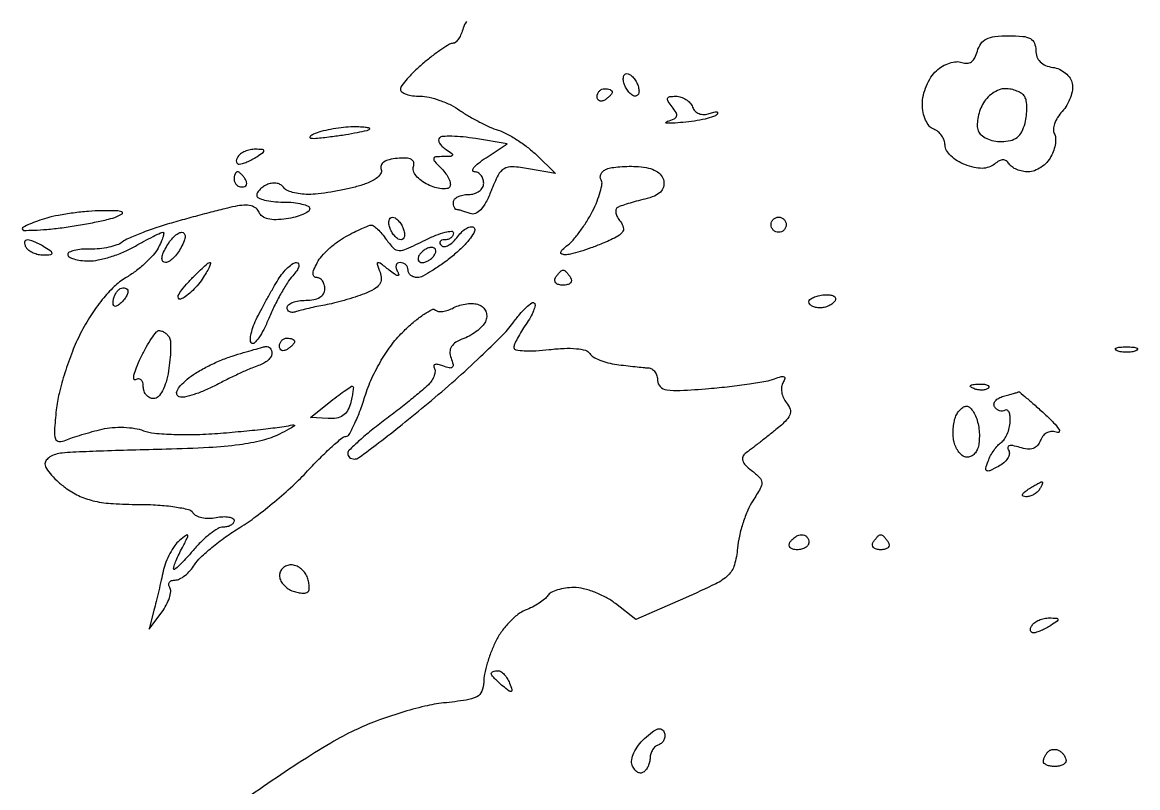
# Model space of a CAD drawing. Extents: x 0 to 102, y 0 to 135.
# Drawn here: x 53.38 to 65.86, y 75.68 to 84.24 of the extents above; entities that cross this region are included whole.
import ezdxf

# ---------------------------------------------------------------- set-up
doc = ezdxf.new("R2010")
doc.units = 0
doc.header["$MEASUREMENT"] = 0

msp = doc.modelspace()

# ---------------------------------------------------------------- linework, layer by layer
msp.add_lwpolyline([(58.350512, 84.252199, 0.099598), (58.314059, 84.17756, -0.035375), (58.292054, 84.112574, -0.047181), (58.26266, 84.057667, -0.055735), (58.230737, 84.019547, -0.192911), (58.201424, 84.0078, 0.13463), (58.1617, 83.996907, 0.013176), (58.076768, 83.943463, 0.015922), (57.977561, 83.872663, 0.011957), (57.872891, 83.78878, 0.016079), (57.773206, 83.699271, 0.021466), (57.68906, 83.611454, 0.01935), (57.626563, 83.534553, 0.162338), (57.6126, 83.49268, 0.247008), (57.628166, 83.463093, 0.06624), (57.677105, 83.438242, 0.051107), (57.748077, 83.421216, 0.033344), (57.83219, 83.4156, -0.056157), (57.932476, 83.404301, -0.029405), (58.05324, 83.369158, -0.028835), (58.174278, 83.318036, -0.039058), (58.27634, 83.257499, 0.019995), (58.377311, 83.192287, 0.014214), (58.495246, 83.127085, 0.014382), (58.611536, 83.071218, 0.029405), (58.706212, 83.035549, -0.04682), (58.800354, 82.996292, -0.02145), (58.915159, 82.928788, -0.021022), (59.030828, 82.846826, -0.027196), (59.129212, 82.761766), (59.3469, 82.551832), (59.045759, 82.603827, 0.025081), (58.863097, 82.626006, 0.152313), (58.771481, 82.604397, 0.144792), (58.705969, 82.533973, 0.021949), (58.627098, 82.356311, -0.027358), (58.569181, 82.229563, -0.065355), (58.50971, 82.145164, -0.104443), (58.450388, 82.102965, -0.196622), (58.39257, 82.1017, 0.009219), (58.345178, 82.11889, 0.01075), (58.29954, 82.133411, 0.00981), (58.260572, 82.144066, 0.061902), (58.240181, 82.1466, -0.219396), (58.226641, 82.152841, -0.077854), (58.215193, 82.171451, -0.059196), (58.20739, 82.198807, -0.039921), (58.2048, 82.2312, -0.191087), (58.217615, 82.263507, -0.088204), (58.254503, 82.290949, -0.068025), (58.309246, 82.309566, -0.048028), (58.374, 82.3158, 0.072314), (58.439092, 82.325264, 0.08892), (58.49385, 82.352812, 0.10214), (58.530239, 82.393991, 0.130775), (58.5432, 82.4427, 0.081855), (58.535205, 82.49121, 0.091729), (58.512136, 82.532487, 0.100085), (58.477786, 82.560191, 0.11904), (58.43745, 82.570157, -0.410181), (58.421643, 82.585913, -0.178654), (58.432695, 82.616659, -0.053227), (58.48525, 82.667194, -0.019136), (58.569763, 82.727679), (58.807826, 82.884644), (58.452719, 82.941428, 0.014731), (58.313074, 82.959557, 0.020543), (58.187323, 82.96693, 0.017503), (58.085263, 82.965142, 0.185297), (58.047906, 82.948506, 0.222486), (58.038803, 82.923379, 0.109649), (58.049358, 82.890282, 0.074944), (58.07861, 82.853866, 0.045163), (58.12265, 82.820096, -0.013989), (58.188435, 82.775868, -0.338557), (58.194539, 82.755998, -0.298125), (58.176728, 82.742834, -0.012149), (58.093007, 82.740095, 0.01887), (58.003793, 82.735976, 0.347326), (57.984437, 82.717855, 0.227394), (57.993849, 82.687146, 0.010198), (58.072635, 82.60508, -0.039785), (58.120639, 82.548761, -0.051937), (58.154404, 82.490138, -0.062205), (58.170263, 82.43786, -0.182965), (58.163221, 82.401566, -0.221898), (58.132513, 82.381426, -0.061849), (58.073517, 82.380231, -0.049859), (57.998799, 82.395606, -0.034605), (57.91842, 82.426944, -0.049535), (57.844325, 82.471351, -0.06625), (57.788182, 82.525924, -0.082863), (57.757526, 82.581784, -0.177577), (57.758249, 82.630253, 0.158383), (57.760633, 82.675832, 0.215337), (57.73488, 82.707284, 0.107015), (57.675168, 82.722358, 0.029167), (57.577363, 82.719985, 0.037851), (57.487012, 82.705567, 0.091101), (57.425276, 82.678322, 0.152344), (57.395462, 82.640778, 0.185891), (57.39541, 82.596223, -0.242226), (57.390005, 82.546782, -0.09345), (57.340509, 82.495794, -0.058883), (57.249946, 82.446758, -0.026937), (57.122369, 82.403804, -0.015699), (56.985691, 82.370428, -0.011937), (56.834107, 82.342179, -0.012104), (56.69056, 82.322511, -0.027479), (56.581243, 82.316272, -0.032826), (56.49043, 82.322051, -0.038213), (56.405772, 82.339704, -0.041726), (56.338171, 82.365565, -0.143077), (56.303584, 82.396705, 0.126981), (56.275113, 82.424016, 0.081026), (56.231788, 82.439845, 0.072258), (56.180604, 82.442116, 0.066719), (56.129391, 82.429954, 0.049338), (56.081886, 82.406121, 0.054508), (56.041681, 82.374104, 0.061742), (56.014216, 82.339155, 0.136521), (56.0052, 82.306749, 0.293197), (56.023952, 82.277519, 0.045071), (56.092179, 82.253392, 0.038387), (56.187826, 82.236671, 0.024091), (56.3013, 82.2312, -0.023913), (56.414775, 82.22577, -0.038128), (56.510421, 82.209169, -0.04462), (56.578708, 82.185225, -0.294161), (56.5974, 82.156202, -0.250128), (56.580614, 82.124747, -0.045386), (56.520544, 82.091955, -0.039406), (56.43599, 82.062973, -0.026433), (56.335764, 82.042804, -0.0318), (56.220535, 82.033317, -0.06456), (56.13032, 82.043314, -0.090596), (56.066763, 82.071698, -0.152077), (56.030843, 82.1172, 0.139971), (55.997282, 82.161852, 0.101677), (55.940884, 82.18878, 0.074338), (55.862307, 82.19622, 0.03787), (55.76373, 82.183361, 0.009741), (55.647045, 82.156668, 0.002859), (55.468968, 82.11118, 0.00287), (55.269159, 82.057695, 0.003078), (55.0746, 82.003127, 0.009871), (54.888488, 81.945689, 0.011488), (54.714057, 81.883582, 0.010544), (54.569373, 81.824764, 0.065298), (54.500619, 81.783773, -0.082612), (54.441572, 81.751271, -0.030773), (54.350171, 81.725304, -0.029477), (54.245088, 81.70874, -0.031468), (54.141069, 81.705151, 0.025752), (54.044931, 81.702933, 0.041235), (53.963893, 81.690105, 0.050415), (53.906632, 81.66984, 0.290236), (53.8902, 81.643917, 0.271375), (53.905748, 81.617379, 0.053594), (53.958541, 81.594825, 0.043447), (54.03371, 81.578818, 0.027798), (54.12285, 81.572802, 0.053125), (54.23191, 81.583121, 0.024932), (54.369346, 81.618265, 0.024372), (54.511114, 81.669842, 0.031386), (54.635286, 81.731427, -0.005815), (54.745415, 81.793251, -0.008279), (54.844764, 81.845397, -0.005077), (54.929007, 81.886783, -0.112087), (54.955512, 81.8928, -0.453234), (54.965231, 81.881713, -0.041266), (54.956415, 81.841119, -0.031912), (54.935047, 81.784375, -0.016866), (54.901795, 81.716863, -0.059213), (54.846817, 81.638149, -0.024735), (54.75588, 81.545752, -0.024053), (54.647695, 81.455402, -0.028674), (54.537287, 81.381417, 0.058186), (54.410874, 81.28546, 0.030696), (54.277273, 81.140281, 0.028235), (54.148087, 80.961629, 0.025231), (54.03451, 80.762876, 0.02341), (53.942539, 80.557975, 0.01681), (53.8585, 80.321506, 0.017033), (53.793626, 80.090513, 0.034735), (53.761717, 79.904938, 0.008012), (53.741942, 79.672363, 0.094495), (53.752723, 79.582682, 0.320206), (53.792614, 79.552798, 0.104027), (53.869226, 79.567067, -0.017533), (53.943678, 79.594784, -0.006661), (54.049311, 79.628388, -0.006587), (54.165194, 79.661899, -0.008009), (54.274629, 79.690112, -0.040058), (54.388436, 79.708037, -0.028528), (54.517542, 79.710504, -0.028967), (54.641778, 79.698559, -0.053148), (54.739929, 79.672452, 0.069504), (54.86, 79.64467, 0.01412), (55.078604, 79.63146, 0.014634), (55.335712, 79.630726, 0.013252), (55.6011, 79.644783, 0.004146), (55.862293, 79.667751, 0.005031), (56.106715, 79.693772, 0.004279), (56.311771, 79.719473, 0.03444), (56.4048, 79.738533, -0.207483), (56.423548, 79.735926, -0.536655), (56.42397, 79.724916, -0.033378), (56.364481, 79.687841, -0.007628), (56.259, 79.63355, -0.054446), (56.066211, 79.562892, -0.027517), (55.811686, 79.514603, -0.019821), (55.469145, 79.482711, -0.007554), (54.99, 79.46445, 0.001426), (54.603511, 79.454462, 0.001815), (54.246974, 79.442935, 0.001416), (53.948098, 79.431338, 0.015081), (53.82675, 79.422614, 0.051147), (53.753928, 79.407538, 0.066451), (53.692315, 79.378603, 0.081791), (53.650673, 79.340962, 0.169752), (53.6364, 79.300132, 0.149281), (53.651952, 79.249202, 0.032793), (53.708577, 79.175986, 0.031366), (53.788049, 79.096703, 0.025688), (53.88211, 79.022161, 0.050609), (54.030519, 78.937651, 0.050258), (54.193223, 78.884439, 0.038549), (54.397749, 78.855911, 0.015383), (54.680817, 78.8472, -0.015215), (54.899153, 78.840555, -0.022427), (55.089854, 78.820322, -0.020044), (55.240036, 78.79134, -0.199201), (55.291024, 78.754633, 0.143851), (55.327471, 78.721918, 0.06005), (55.390643, 78.700578, 0.052608), (55.468462, 78.692714, 0.04615), (55.549817, 78.700602, -0.033315), (55.627071, 78.710096, -0.056152), (55.692185, 78.706412, -0.080728), (55.736414, 78.691272, -0.276727), (55.7514, 78.666268, -0.160788), (55.742225, 78.638474, -0.096568), (55.716332, 78.614805, -0.078101), (55.677676, 78.598818, -0.059133), (55.63202, 78.5934, 0.134523), (55.571984, 78.57695, 0.030206), (55.483371, 78.51694, 0.029235), (55.386232, 78.432748, 0.024684), (55.29362, 78.333109, -0.00967), (55.209523, 78.237, -0.0195), (55.138937, 78.165245, -0.023527), (55.087209, 78.121, -0.623934), (55.0746, 78.127171, -0.085668), (55.080016, 78.158548, -0.012176), (55.10352, 78.219839, -0.013562), (55.135355, 78.291577, -0.011185), (55.173051, 78.366312, 0.003981), (55.231472, 78.478102, 0.220465), (55.232385, 78.50115, 0.493927), (55.217947, 78.504973, 0.007709), (55.140946, 78.443453, 0.065963), (55.087257, 78.385768, 0.031665), (55.033919, 78.299643, 0.030719), (54.988842, 78.201294, 0.038285), (54.959932, 78.105053, -0.002563), (54.936697, 78.001346, -0.001595), (54.908437, 77.879955, -0.0016), (54.879799, 77.760403, -0.0029), (54.855487, 77.6628), (54.801501, 77.4513), (54.942952, 77.641798, 0.036276), (54.993245, 77.720927, 0.044972), (55.027519, 77.801146, 0.051361), (55.042528, 77.871129, 0.167081), (55.032208, 77.916748, -0.110778), (55.021089, 77.948905, -0.183219), (55.028112, 77.976392, -0.159752), (55.052847, 77.994862, -0.081321), (55.091557, 78.0012, 0.118481), (55.141941, 78.013309, 0.048277), (55.201738, 78.051486, 0.044201), (55.260852, 78.106892, 0.04282), (55.310007, 78.172386, -0.063722), (55.377076, 78.254395, -0.017285), (55.502979, 78.365588, -0.0172), (55.655877, 78.482905, -0.017087), (55.816807, 78.589705, 0.023339), (55.995724, 78.711691, 0.012687), (56.204234, 78.877036, 0.012616), (56.408223, 79.056328, 0.019499), (56.574154, 79.222219, -0.009256), (56.716283, 79.370256, -0.013431), (56.847535, 79.495101, -0.008978), (56.960302, 79.593125, -0.176193), (57.002854, 79.6086, 0.272017), (57.037323, 79.628851, 0.016359), (57.094603, 79.740035, 0.020851), (57.155932, 79.884565, 0.013563), (57.215142, 80.056037, -0.030289), (57.293419, 80.260319, -0.027614), (57.397951, 80.460277, -0.028315), (57.520397, 80.641767, -0.037738), (57.652325, 80.790504, -0.017642), (57.769789, 80.89658, -0.028577), (57.877539, 80.977154, -0.028094), (57.965817, 81.028732, -0.325295), (58.003156, 81.022844, 0.170736), (58.034916, 81.007612, 0.059355), (58.086416, 81.008106, 0.050573), (58.147613, 81.022385, 0.040301), (58.209795, 81.049473, -0.05245), (58.277361, 81.076978, -0.041702), (58.354616, 81.092512, -0.043081), (58.429491, 81.094682, -0.077471), (58.48943, 81.081795, -0.096142), (58.534955, 81.053374, -0.099543), (58.565878, 81.010293, -0.100064), (58.577645, 80.958803, -0.098218), (58.56862, 80.906418, -0.089708), (58.535945, 80.852562, -0.040322), (58.476105, 80.795011, -0.038214), (58.401255, 80.742817, -0.042327), (58.321778, 80.704628, 0.04388), (58.233379, 80.661814, 0.114285), (58.182774, 80.613105, 0.146098), (58.165674, 80.555118, 0.091006), (58.178803, 80.484921, -0.03247), (58.200808, 80.414159, -0.264686), (58.191764, 80.382817, -0.258899), (58.159942, 80.374158, -0.031366), (58.088193, 80.396644, 0.032685), (58.035049, 80.413145, 0.111389), (57.999039, 80.413643, 0.303345), (57.985264, 80.399543, 0.186691), (57.989684, 80.375851, -0.150401), (57.999514, 80.338142, -0.072225), (57.990089, 80.288536, -0.061621), (57.964007, 80.235229, -0.052067), (57.924403, 80.18647, -0.022093), (57.857473, 80.125307, -0.004153), (57.729325, 80.019988, -0.004435), (57.577372, 79.899418, -0.004048), (57.418641, 79.7778, 0.009305), (57.267865, 79.659741, 0.013691), (57.14031, 79.550041, 0.008929), (57.039385, 79.454974, 0.191338), (57.023016, 79.41825, 0.121842), (57.027952, 79.394057, 0.105365), (57.043748, 79.373438, 0.095514), (57.068108, 79.359599, 0.081734), (57.097268, 79.3548, 0.160386), (57.148201, 79.371569, 0.003138), (57.371276, 79.538493, 0.007192), (57.629896, 79.740482, 0.004721), (57.922118, 79.980138, 0.007394), (58.222983, 80.239325, 0.007972), (58.508484, 80.500982, 0.007597), (58.746223, 80.73289, 0.037434), (58.8679, 80.875089, -0.017126), (58.946869, 80.975341, -0.029094), (59.020368, 81.05273, -0.030006), (59.081323, 81.103348, -0.370254), (59.109179, 81.101221, -0.254506), (59.117673, 81.072438, -0.03978), (59.100074, 81.013675, -0.03604), (59.065889, 80.941537, -0.024109), (59.017129, 80.864247, 0.015322), (58.965241, 80.785113, 0.018246), (58.921412, 80.70735, 0.01726), (58.889463, 80.639879, 0.102285), (58.8816, 80.601845, 0.368038), (58.902424, 80.577387, 0.026528), (58.997804, 80.567128, 0.027233), (59.125511, 80.567174, 0.016167), (59.277187, 80.580424, -0.019117), (59.444094, 80.594013, -0.034763), (59.580827, 80.59039, -0.041954), (59.681927, 80.572009, -0.190639), (59.729009, 80.536921, 0.122358), (59.767112, 80.499698, 0.035891), (59.841025, 80.463219, 0.033704), (59.933031, 80.432798, 0.030537), (60.031372, 80.413795, 0.002826), (60.133359, 80.401064, 0.002763), (60.236264, 80.389386, 0.002721), (60.326715, 80.380124, 0.010383), (60.38325, 80.375829, -0.12541), (60.423597, 80.363145, -0.094752), (60.457936, 80.331599, -0.084849), (60.481042, 80.286058, -0.0752), (60.489, 80.233445, 0.205772), (60.517979, 80.16601, 0.152467), (60.591663, 80.12983, 0.052281), (60.742706, 80.122367, 0.006903), (61.062861, 80.144463, 0.007526), (61.294233, 80.167155, 0.00858), (61.514891, 80.195997, 0.007896), (61.701045, 80.226598, 0.046957), (61.795839, 80.253095, -0.019748), (61.869518, 80.278078, -0.176255), (61.903106, 80.276009, -0.388303), (61.91217, 80.25569, -0.05817), (61.891495, 80.211471, 0.11216), (61.874879, 80.16299, 0.069674), (61.876831, 80.102616, 0.064371), (61.896184, 80.040053, 0.066134), (61.93069, 79.985094, -0.094487), (61.970323, 79.913284, -0.181968), (61.967467, 79.848559, -0.103009), (61.917068, 79.776355, -0.02005), (61.796609, 79.67155, -0.001876), (61.699279, 79.594095, -0.001949), (61.602598, 79.518358, -0.001876), (61.518456, 79.453475, -0.008484), (61.468586, 79.416642, 0.148951), (61.440539, 79.380195, 0.179743), (61.440347, 79.337263, 0.106335), (61.472029, 79.287074, 0.035901), (61.537166, 79.229476, -0.032197), (61.627956, 79.150382, -0.18728), (61.653332, 79.09348, -0.142119), (61.637172, 79.025423, -0.016143), (61.553939, 78.88898, 0.04388), (61.497039, 78.782902, 0.023202), (61.444643, 78.64295, 0.022906), (61.403977, 78.493715, 0.032697), (61.382806, 78.358102, -0.047612), (61.347601, 78.169611, -0.133061), (61.27856, 78.055565, -0.077669), (61.138811, 77.958548, -0.009517), (60.799837, 77.801947), (60.244909, 77.558283), (60.017145, 77.737441, 0.043068), (59.912544, 77.806037, 0.031687), (59.786552, 77.863972, 0.032314), (59.659373, 77.903737, 0.059678), (59.551984, 77.9166, 0.03484), (59.457041, 77.909976, 0.039579), (59.368015, 77.890216, 0.043364), (59.296633, 77.861355, 0.13744), (59.259075, 77.826782, -0.081855), (59.224569, 77.787194, -0.027632), (59.162781, 77.741642, -0.02663), (59.087688, 77.697968, -0.02756), (59.009218, 77.663073, 0.076006), (58.924988, 77.615399, 0.035586), (58.832059, 77.530903, 0.034212), (58.74534, 77.426547, 0.040576), (58.679036, 77.316893, 0.023739), (58.627034, 77.198952, 0.020015), (58.583102, 77.069756, 0.020485), (58.552552, 76.948489, 0.051501), (58.5432, 76.857938, -0.099736), (58.5229, 76.757181, -0.175284), (58.465994, 76.69544, -0.082554), (58.348254, 76.657159, -0.011693), (58.094742, 76.624987, 0.033175), (57.884165, 76.58902, 0.01561), (57.617751, 76.51623, 0.015391), (57.342377, 76.422305, 0.020918), (57.100692, 76.319747, 0.023845), (56.834087, 76.177259, 0.008674), (56.470029, 75.951109, 0.008578), (56.079664, 75.689533, 0.010131), (55.719904, 75.428448, -0.007957)], format="xyb")
for points in [[(64.41498, 84.0924, -0.021648), (64.572291, 84.085586, -0.101945), (64.658478, 84.059888, -0.174709), (64.703156, 84.010156, -0.096798), (64.719, 83.929084, 0.089066), (64.731745, 83.858103, 0.107359), (64.76819, 83.801147, 0.098114), (64.827975, 83.760937, 0.063775), (64.908486, 83.738734, -0.071845), (64.98312, 83.716855, -0.065919), (65.050955, 83.674303, -0.069677), (65.101993, 83.618381, -0.103423), (65.127401, 83.557355, -0.087658), (65.128357, 83.486798, -0.046717), (65.106296, 83.402062, -0.044586), (65.06661, 83.317141, -0.052368), (65.014228, 83.245436, 0.044004), (64.963691, 83.178628, 0.053911), (64.929524, 83.108246, 0.063342), (64.915496, 83.044832, 0.162603), (64.926125, 82.999679, -0.124946), (64.940585, 82.953744, -0.049579), (64.93774, 82.887184, -0.045032), (64.920107, 82.812476, -0.042426), (64.889136, 82.740548, -0.065919), (64.84216, 82.67517, -0.055399), (64.77716, 82.619816, -0.057626), (64.704865, 82.582214, -0.091375), (64.636416, 82.5696, -0.049887), (64.570676, 82.576175, -0.047589), (64.506442, 82.595658, -0.051268), (64.453004, 82.624302, -0.106079), (64.420361, 82.658308, 0.095778), (64.389, 82.692341, 0.163013), (64.352547, 82.704103, 0.124973), (64.309122, 82.692562, 0.046112), (64.256459, 82.65649, -0.091174), (64.194185, 82.621585, -0.077729), (64.119934, 82.608541, -0.062374), (64.031256, 82.617963, -0.033235), (63.92559, 82.650288, -0.04829), (63.840749, 82.692304, -0.053998), (63.768951, 82.748514, -0.061376), (63.719864, 82.809703, -0.139262), (63.7038, 82.866261, 0.087199), (63.694316, 82.920228, 0.066411), (63.666523, 82.973543, 0.06584), (63.625411, 83.018149, 0.082244), (63.5769, 83.046606, -0.132751), (63.528178, 83.082157, -0.062932), (63.487183, 83.148906, -0.055673), (63.459395, 83.234521, -0.050697), (63.45, 83.326939, -0.057997), (63.461535, 83.426047, -0.041508), (63.496109, 83.53226, -0.042034), (63.546847, 83.62932, -0.067485), (63.606965, 83.700628, -0.052923), (63.676508, 83.751312, -0.052262), (63.755427, 83.786521, -0.05701), (63.831489, 83.802044, -0.113945), (63.891947, 83.793555, 0.105538), (63.949441, 83.784506, 0.143362), (63.998716, 83.801879, 0.116683), (64.03781, 83.846931, 0.056718), (64.065462, 83.918415, -0.086407), (64.103988, 84.002829, -0.127782), (64.165074, 84.055981, -0.088973), (64.261581, 84.084192, -0.026735)], [(60.144204, 83.6694, -0.142471), (60.175659, 83.660252, -0.060245), (60.209989, 83.632123, -0.052856), (60.241765, 83.591046, -0.046632), (60.265794, 83.5425, -0.049166), (60.279152, 83.493882, -0.08982), (60.278773, 83.452877, -0.13955), (60.265262, 83.425995, -0.209945), (60.241596, 83.4156, -0.142471), (60.210141, 83.424748, -0.060245), (60.175811, 83.452877, -0.052856), (60.144035, 83.493954, -0.046632), (60.120006, 83.5425, -0.049166), (60.106648, 83.591118, -0.08982), (60.107027, 83.632123, -0.13955), (60.120538, 83.659005, -0.209945)], [(59.8968, 83.5002, -0.042167), (59.929189, 83.497464, -0.061769), (59.956549, 83.489241, -0.081139), (59.975101, 83.477159, -0.210953), (59.9814, 83.462893, -0.151918), (59.975855, 83.445065, -0.038439), (59.956549, 83.421186, -0.035638), (59.929183, 83.396057, -0.029505), (59.8968, 83.3733, -0.082592), (59.864474, 83.360059, -0.161196), (59.837051, 83.362691, -0.182303), (59.818823, 83.380579, -0.108972), (59.8122, 83.410607, -0.093332), (59.81864, 83.444807, -0.09642), (59.837051, 83.473882, -0.099167), (59.86452, 83.493342, -0.105053)], [(64.378584, 83.5002, 0.093554), (64.309945, 83.487244, 0.057537), (64.237075, 83.448556, 0.055001), (64.171233, 83.391628, 0.064236), (64.123262, 83.324389, 0.043539), (64.09067, 83.248231, 0.039237), (64.07037, 83.164888, 0.041437), (64.064305, 83.08695, 0.090556), (64.07533, 83.028289, 0.129868), (64.108544, 82.982225, 0.063228), (64.170365, 82.943335, 0.056326), (64.249313, 82.916936, 0.05259), (64.334033, 82.908, 0.056717), (64.436231, 82.91963, 0.109647), (64.510135, 82.95488, 0.109457), (64.562267, 83.018136, 0.056392), (64.598453, 83.114692, 0.031921), (64.614231, 83.200384, 0.032431), (64.618859, 83.286931, 0.034264), (64.612821, 83.362318, 0.101636), (64.595072, 83.410792, 0.105448), (64.562255, 83.445064, 0.051376), (64.508685, 83.473936, 0.047736), (64.444356, 83.493572, 0.050257)], [(60.692796, 83.4156, -0.079255), (60.74977, 83.406512, -0.065374), (60.805313, 83.379892, -0.066655), (60.851072, 83.340514, -0.090415), (60.879357, 83.294042, 0.104564), (60.908239, 83.249451, 0.106765), (60.952505, 83.22077, 0.09896), (61.00755, 83.211608, 0.077924), (61.067051, 83.222921, -0.023381), (61.118109, 83.238529, -0.093342), (61.150618, 83.240605, -0.372758), (61.160069, 83.230146, -0.190012), (61.153464, 83.212293, -0.134554), (61.114101, 83.186873, -0.018491), (61.019096, 83.160689, -0.020131), (60.901618, 83.13789, -0.015794), (60.772764, 83.122372, -0.007188), (60.655654, 83.113702, -0.03266), (60.587291, 83.114098, -0.580675), (60.582922, 83.123198, -0.177402), (60.599243, 83.134726, 0.039237), (60.672923, 83.16098, 0.210952), (60.700786, 83.191848, 0.215206), (60.69645, 83.232793, 0.040844), (60.652334, 83.295768, -0.025972), (60.605653, 83.358362, -0.232694), (60.601284, 83.391369, -0.282879), (60.624563, 83.410732, -0.035627)], [(57.05565, 83.071254, 0.024145), (56.948795, 83.063507, 0.017842), (56.83168, 83.045047, 0.018119), (56.722048, 83.01958, 0.038106), (56.6397, 82.990389, 0.099315), (56.601654, 82.963525, 0.617618), (56.607756, 82.946735, 0.054818), (56.685422, 82.946255, 0.007028), (56.8512, 82.965808, 0.006212), (56.999618, 82.987312, 0.008927), (57.130424, 83.010326, 0.005386), (57.239179, 83.032688, 0.125696), (57.26715, 83.046673, 0.603793), (57.264492, 83.05806, 0.034852), (57.219562, 83.066486, 0.023656), (57.147946, 83.071392, 0.011298)], [(55.989043, 82.822105, 0.053738), (55.930443, 82.816325, 0.049393), (55.87265, 82.798168, 0.052761), (55.824124, 82.771119, 0.101161), (55.7937, 82.7388, 0.058538), (55.778613, 82.70647, 0.128516), (55.776878, 82.679432, 0.195945), (55.788252, 82.662017, 0.157323), (55.809857, 82.655495, 0.074451), (55.844594, 82.661371, 0.021733), (55.895472, 82.680501, 0.021318), (55.951593, 82.707315, 0.021347), (56.0052, 82.7388, 0.010223), (56.076497, 82.78697, 0.295079), (56.084364, 82.806537, 0.343021), (56.06962, 82.819424, 0.012098)], [(60.276807, 82.628337, -0.040781), (60.38702, 82.612089, -0.073712), (60.47173, 82.578741, -0.094868), (60.528685, 82.529651, -0.121367), (60.557378, 82.466873, -0.117089), (60.554251, 82.39889, -0.132654), (60.520605, 82.34312, -0.094449), (60.452484, 82.298892, -0.038173), (60.346571, 82.264826, 0.007897), (60.250395, 82.240198, 0.008792), (60.158447, 82.213354, 0.008238), (60.080964, 82.187839, 0.044855), (60.040742, 82.169672, 0.209168), (60.022789, 82.145785, 0.107799), (60.022128, 82.107677, 0.076228), (60.039264, 82.060672, 0.047783), (60.072244, 82.012177, -0.114488), (60.105355, 81.946135, -0.23683), (60.092622, 81.891342, -0.104582), (60.02464, 81.837597, -0.016197), (59.867569, 81.765908, -0.012198), (59.74333, 81.717523, -0.013574), (59.621194, 81.67707, -0.012979), (59.515628, 81.648224, -0.066494), (59.455367, 81.641691, -0.085377), (59.415955, 81.649481, -0.379711), (59.405951, 81.66872, -0.14812), (59.424488, 81.69962, -0.021123), (59.481949, 81.747441, 0.053198), (59.543647, 81.805864, 0.01867), (59.619439, 81.901723, 0.018294), (59.695556, 82.014161, 0.020398), (59.760356, 82.127935, 0.022466), (59.811864, 82.239649, 0.029568), (59.848007, 82.345872, 0.029985), (59.866806, 82.434549, 0.177459), (59.85743, 82.480259, -0.136256), (59.848125, 82.512289, -0.119686), (59.855961, 82.546314, -0.1017), (59.880299, 82.577205, -0.075583), (59.917423, 82.599962, -0.062151), (59.974972, 82.616193, -0.017993), (60.066831, 82.626782, -0.017795), (60.172109, 82.631334, -0.01812)], [(55.788707, 82.5696, 0.210953), (55.774441, 82.563301, 0.081139), (55.762359, 82.544749, 0.061769), (55.754136, 82.517389, 0.042167), (55.7514, 82.485, 0.105053), (55.758258, 82.45272, 0.099167), (55.777718, 82.425251, 0.09642), (55.806793, 82.40684, 0.093332), (55.840993, 82.4004, 0.108972), (55.871021, 82.407023, 0.182303), (55.888909, 82.425251, 0.161196), (55.891541, 82.452674, 0.082592), (55.8783, 82.485, 0.029505), (55.855543, 82.517383, 0.035638), (55.830414, 82.544749, 0.038439), (55.806535, 82.564055, 0.151918)], [(54.2709, 82.133608, 0.01879), (54.121287, 82.126979, 0.012626), (53.951138, 82.108686, 0.012728), (53.787099, 82.082582, 0.024463), (53.65755, 82.051951, 0.013457), (53.552177, 82.018429, 0.020817), (53.463367, 81.983312, 0.016249), (53.394961, 81.950212, 0.278813), (53.3826, 81.929767, 0.413509), (53.397679, 81.914651, 0.008836), (53.513069, 81.916413, 0.015019), (53.656434, 81.925453, 0.008895), (53.82675, 81.944401, 0.008918), (54.009202, 81.971308, 0.008983), (54.190133, 82.004648, 0.008833), (54.346654, 82.039296, 0.035424), (54.4401, 82.068852, 0.05467), (54.499021, 82.100007, 0.606404), (54.496653, 82.120498, 0.086359), (54.435647, 82.132435, 0.006909)], [(57.285031, 81.974013, -0.181078), (57.312466, 81.965688, -0.027612), (57.35665, 81.927857, -0.027906), (57.405899, 81.875172, -0.020912), (57.454231, 81.81213, 0.040528), (57.53354, 81.716677, 0.197393), (57.596798, 81.689428, 0.111015), (57.681842, 81.707037, 0.009145), (57.88755, 81.804782, -0.01844), (58.00928, 81.859875, -0.034794), (58.111608, 81.893622, -0.046957), (58.184063, 81.904955, -0.432288), (58.2048, 81.885452, -0.126925), (58.197199, 81.855991, -0.100762), (58.175807, 81.830893, -0.089683), (58.143807, 81.814021, -0.076731), (58.1061, 81.8082, 0.06824), (58.072824, 81.803637, 0.199762), (58.054992, 81.789601, 0.236831), (58.054077, 81.769049, 0.091454), (58.070717, 81.744883, 0.229085), (58.104038, 81.733283, 0.096357), (58.150423, 81.748015, 0.06783), (58.202904, 81.78669, 0.042245), (58.253143, 81.844457, -0.042572), (58.303416, 81.902188, -0.068267), (58.356, 81.940763, -0.096913), (58.402529, 81.955328, -0.227705), (58.436035, 81.943565, -0.325091), (58.44235, 81.903613, -0.043029), (58.394261, 81.826545, -0.036614), (58.312955, 81.733291, -0.022096), (58.204259, 81.634767, -0.015732), (58.083347, 81.540789, -0.01925), (57.964456, 81.461056, -0.018046), (57.861003, 81.402349, -0.115145), (57.80295, 81.387476, -0.078762), (57.762554, 81.392991, -0.092412), (57.728264, 81.41072, -0.103207), (57.705357, 81.437716, -0.125133), (57.6972, 81.4698, 0.105053), (57.690342, 81.50208, 0.099167), (57.670882, 81.529549, 0.09642), (57.641807, 81.54796, 0.093332), (57.607607, 81.5544, 0.146934), (57.578809, 81.54575, 0.188594), (57.562995, 81.523336, 0.132816), (57.563763, 81.489148, 0.063696), (57.581547, 81.44865, -0.094388), (57.592725, 81.418288, -0.531276), (57.582367, 81.40847, -0.098966), (57.547296, 81.423936, -0.015253), (57.4861, 81.4698, 0.005415), (57.387226, 81.546985, 0.223824), (57.361401, 81.552533, 0.43948), (57.352114, 81.53608, 0.011109), (57.383644, 81.445942, -0.092374), (57.397082, 81.369712, -0.155768), (57.376918, 81.308619, -0.109942), (57.317785, 81.256341, -0.033688), (57.209134, 81.20551, -0.013815), (57.105282, 81.168468, -0.009067), (56.983838, 81.13132, -0.009124), (56.864182, 81.099429, -0.017301), (56.7666, 81.078872, 0.007489), (56.677871, 81.061992, 0.006667), (56.586164, 81.041839, 0.006704), (56.504174, 81.021509, 0.020449), (56.44935, 81.004709, -0.070164), (56.408913, 80.99659, -0.115088), (56.374664, 81.002509, -0.147629), (56.352071, 81.021286, -0.147105), (56.3436, 81.049455, -0.231533), (56.358962, 81.080851, -0.072895), (56.405728, 81.107329, -0.055583), (56.474102, 81.125414, -0.0369), (56.5551, 81.1314, 0.04716), (56.64337, 81.139744, 0.088208), (56.7102, 81.16524, 0.118484), (56.751556, 81.20585, 0.140575), (56.7666, 81.2583, 0.067246), (56.760047, 81.306807, 0.084069), (56.740874, 81.347923, 0.099557), (56.71242, 81.375419, 0.143424), (56.679023, 81.3852, -0.184385), (56.64755, 81.397215, -0.21684), (56.634804, 81.426193, -0.09533), (56.645241, 81.476955, -0.024639), (56.68115, 81.552813, -0.057428), (56.731886, 81.626006, -0.027357), (56.81222, 81.707937, -0.026688), (56.906542, 81.785338, -0.034165), (57.001377, 81.845525, -0.007859), (57.09354, 81.893681, -0.010113), (57.179791, 81.934872, -0.008158), (57.252849, 81.966539, -0.082443)], [(57.521604, 82.062, -0.142471), (57.553059, 82.052852, -0.060245), (57.587389, 82.024723, -0.052856), (57.619165, 81.983646, -0.046632), (57.643194, 81.9351, -0.049166), (57.656552, 81.886482, -0.08982), (57.656173, 81.845477, -0.13955), (57.642662, 81.818595, -0.209945), (57.618996, 81.8082, -0.142471), (57.587541, 81.817348, -0.060245), (57.553211, 81.845477, -0.052856), (57.521435, 81.886554, -0.046632), (57.497406, 81.9351, -0.049166), (57.484048, 81.983718, -0.08982), (57.484427, 82.024723, -0.13955), (57.497938, 82.051605, -0.209945)], [(61.8426, 82.062, -0.099038), (61.874887, 82.055541, -0.097945), (61.902349, 82.037149, -0.097945), (61.920741, 82.009687, -0.099038), (61.9272, 81.9774, -0.099038), (61.920741, 81.945113, -0.097945), (61.902349, 81.917651, -0.097945), (61.874887, 81.899259, -0.099038), (61.8426, 81.8928, -0.099038), (61.810313, 81.899259, -0.097945), (61.782851, 81.917651, -0.097945), (61.764459, 81.945113, -0.099038), (61.758, 81.9774, -0.099038), (61.764459, 82.009687, -0.097945), (61.782851, 82.037149, -0.097945), (61.810313, 82.055541, -0.099038)], [(55.165153, 81.8928, -0.217006), (55.193484, 81.879896, -0.190038), (55.204424, 81.849012, -0.087094), (55.19332, 81.796638, -0.027189), (55.1592, 81.7236, -0.035957), (55.118308, 81.658849, -0.041905), (55.070396, 81.604102, -0.04656), (55.022811, 81.56601, -0.146537), (54.984047, 81.5544, -0.217006), (54.955716, 81.567304, -0.190038), (54.944776, 81.598188, -0.087094), (54.95588, 81.650562, -0.027189), (54.99, 81.7236, -0.035957), (55.030892, 81.788351, -0.041905), (55.078804, 81.843097, -0.04656), (55.126389, 81.88119, -0.146537)], [(53.441057, 81.806905, 0.157323), (53.419452, 81.800383, 0.195945), (53.408078, 81.782968, 0.128516), (53.409813, 81.75593, 0.058538), (53.4249, 81.7236, 0.101161), (53.455324, 81.691281, 0.052761), (53.50385, 81.664232, 0.049393), (53.561643, 81.646075, 0.053738), (53.620243, 81.640295, 0.012098), (53.70082, 81.642976, 0.343021), (53.715564, 81.655863, 0.295079), (53.707697, 81.67543, 0.010223), (53.6364, 81.7236, 0.021347), (53.582793, 81.755085, 0.021318), (53.526672, 81.781899, 0.021733), (53.475794, 81.801029, 0.074451)], [(57.960986, 81.7236, 0.085235), (57.924758, 81.717379, 0.053414), (57.885878, 81.698749, 0.051777), (57.850373, 81.671362, 0.064269), (57.8241, 81.639, 0.076764), (57.81041, 81.60665, 0.154201), (57.812024, 81.579251, 0.186277), (57.82837, 81.561104, 0.117858), (57.856414, 81.5544, 0.085235), (57.892642, 81.560621, 0.053414), (57.931522, 81.579251, 0.051777), (57.967027, 81.606638, 0.064269), (57.9933, 81.639, 0.076764), (58.00699, 81.67135, 0.154201), (58.005376, 81.698749, 0.186277), (57.98903, 81.716896, 0.117858)], [(55.480366, 81.5544, -0.509527), (55.488071, 81.543794, -0.029262), (55.470891, 81.499847, -0.025414), (55.43956, 81.439959, -0.013332), (55.394929, 81.368687, -0.031433), (55.338921, 81.294856, -0.029049), (55.272691, 81.226543, -0.030276), (55.206478, 81.172749, -0.079886), (55.15196, 81.145581, -0.355432), (55.128841, 81.154819, -0.239113), (55.127697, 81.184711, -0.059063), (55.166279, 81.247757, -0.019055), (55.237397, 81.331295, -0.008575), (55.318731, 81.41678, -0.012581), (55.393372, 81.488863, -0.007959), (55.457533, 81.545923, -0.179638)], [(56.451042, 81.5544, -0.290214), (56.472196, 81.540992, -0.183883), (56.474525, 81.51091, -0.078548), (56.451907, 81.463262, -0.031665), (56.407437, 81.40635, 0.039883), (56.347546, 81.327054, 0.014093), (56.274426, 81.204782, 0.013886), (56.201304, 81.065352, 0.015864), (56.139414, 80.928061, -0.019146), (56.083116, 80.805328, -0.035287), (56.026778, 80.711108, -0.046098), (55.977773, 80.653112, -0.411782), (55.947562, 80.653238, -0.211954), (55.933617, 80.689443, -0.040972), (55.943071, 80.76068, -0.037155), (55.968975, 80.848082, -0.026765), (56.010094, 80.941177, -0.005826), (56.063802, 81.044066, -0.003828), (56.127914, 81.161312, -0.003851), (56.192085, 81.274501, -0.007402), (56.245552, 81.36405, -0.030915), (56.297003, 81.436907, -0.036753), (56.354386, 81.498485, -0.039886), (56.409313, 81.541772, -0.147994)], [(59.4315, 81.4698, -0.163822), (59.447295, 81.464482, -0.033983), (59.469681, 81.444949, -0.032351), (59.493712, 81.417589, -0.025622), (59.5161, 81.3852, -0.146489), (59.52473, 81.353103, -0.191582), (59.512817, 81.325451, -0.134005), (59.480114, 81.306772, -0.063222), (59.4315, 81.3006, -0.063222), (59.382886, 81.306772, -0.134005), (59.350183, 81.325451, -0.191582), (59.33827, 81.353103, -0.146489), (59.3469, 81.3852, -0.025622), (59.369288, 81.417589, -0.032351), (59.393319, 81.444949, -0.033983), (59.415705, 81.464482, -0.163822)], [(54.55431, 81.25689, -0.212536), (54.563585, 81.232731, -0.080535), (54.555773, 81.196613, -0.061283), (54.533033, 81.154603, -0.041736), (54.49791, 81.11307, -0.034019), (54.45643, 81.076881, -0.131573), (54.42509, 81.064081, -0.290264), (54.405725, 81.073172, -0.142677), (54.3978, 81.10038, -0.054831), (54.401936, 81.137985, -0.038674), (54.414367, 81.178688, -0.039129), (54.432594, 81.216233, -0.063896), (54.4542, 81.2442, -0.075941), (54.47904, 81.262456, -0.089268), (54.506872, 81.271193, -0.100736), (54.533296, 81.269215, -0.128169)], [(62.352028, 81.192877, -0.042988), (62.414224, 81.192209, -0.101175), (62.458388, 81.178628, -0.194874), (62.477602, 81.155152, -0.216944), (62.473936, 81.12628, -0.092869), (62.446212, 81.095843, -0.052995), (62.403433, 81.070147, -0.05043), (62.353182, 81.052696, -0.058436), (62.302907, 81.0468, -0.052664), (62.256266, 81.051726, -0.072509), (62.21681, 81.066363, -0.092408), (62.190309, 81.087981, -0.177381), (62.181, 81.113397, -0.219973), (62.193236, 81.139864, -0.06752), (62.23124, 81.164215, -0.053275), (62.28654, 81.183069, -0.036752)], [(54.916076, 80.793, -0.093315), (54.943786, 80.787783, -0.052957), (54.974192, 80.772031, -0.050343), (55.002514, 80.748921, -0.058118), (55.024133, 80.721615, -0.124244), (55.038475, 80.676271, -0.018775), (55.040547, 80.580338, -0.02008), (55.034044, 80.464577, -0.016153), (55.018056, 80.340915, -0.031204), (54.989978, 80.217248, -0.051787), (54.949444, 80.118394, -0.067968), (54.901819, 80.052848, -0.204461), (54.852031, 80.0316, -0.113108), (54.807845, 80.041725, -0.100241), (54.770225, 80.070344, -0.094105), (54.744983, 80.11313, -0.086549), (54.7362, 80.163493, 0.067485), (54.729883, 80.21008, 0.140982), (54.710927, 80.241023, 0.190772), (54.682838, 80.251725, 0.135973), (54.650165, 80.242213, -0.519259), (54.631267, 80.250299, -0.109821), (54.631704, 80.293366, -0.038756), (54.658627, 80.378474, -0.015281), (54.708134, 80.49102, -0.016113), (54.767952, 80.606711, -0.023408), (54.828619, 80.704293, -0.020512), (54.883692, 80.777641, -0.225124)], [(56.11095, 80.614929, -0.141378), (56.135115, 80.611475, -0.11739), (56.155762, 80.595563, -0.098096), (56.169639, 80.569225, -0.072465), (56.1744, 80.536545, -0.143712), (56.163583, 80.499688, -0.065827), (56.13091, 80.461086, -0.057228), (56.082981, 80.426681, -0.050111), (56.02635, 80.402193, 0.024469), (55.948757, 80.373259, 0.006502), (55.82806, 80.319525, 0.006579), (55.692242, 80.254751, 0.006732), (55.559222, 80.186907, -0.019679), (55.429636, 80.124989, -0.024212), (55.304131, 80.078038, -0.02373), (55.197178, 80.049344, -0.134912), (55.138896, 80.052468, -0.233892), (55.112119, 80.079025, -0.190049), (55.113984, 80.11988, -0.083869), (55.152131, 80.177028, -0.026698), (55.226449, 80.247873, -0.039402), (55.321219, 80.316875, -0.018797), (55.452652, 80.390908, -0.018502), (55.596519, 80.458356, -0.025011), (55.731375, 80.507794, -0.002881), (55.857075, 80.546074, -0.003688), (55.973277, 80.579799, -0.002861), (56.070985, 80.606775, -0.031197)], [(56.3436, 80.7084, -0.042167), (56.375989, 80.705664, -0.061769), (56.403349, 80.697441, -0.081139), (56.421901, 80.685359, -0.210953), (56.4282, 80.671093, -0.151918), (56.422655, 80.653265, -0.038439), (56.403349, 80.629386, -0.035638), (56.375983, 80.604257, -0.029505), (56.3436, 80.5815, -0.082592), (56.311274, 80.568259, -0.161196), (56.283851, 80.570891, -0.182303), (56.265623, 80.588779, -0.108972), (56.259, 80.618807, -0.093332), (56.26544, 80.653007, -0.09642), (56.283851, 80.682082, -0.099167), (56.31132, 80.701542, -0.105053)], [(65.7342, 80.610442, -0.017491), (65.809616, 80.607803, -0.078554), (65.852508, 80.597907, -0.447206), (65.857664, 80.583615, -0.174857), (65.83995, 80.567771, -0.057986), (65.791727, 80.554545, -0.037979), (65.7342, 80.550169, -0.037979), (65.676673, 80.554545, -0.057986), (65.62845, 80.567771, -0.174857), (65.610736, 80.583615, -0.447206), (65.615892, 80.597907, -0.078554), (65.658784, 80.607803, -0.017491)], [(57.080494, 80.168372, -0.22904), (57.085643, 80.154282, -0.011439), (57.079446, 80.104116, -0.016499), (57.06841, 80.043036, -0.011004), (57.051938, 79.973866, -0.071515), (57.018936, 79.895495, -0.109906), (56.968404, 79.842358, -0.103981), (56.897887, 79.813836, -0.059012), (56.805593, 79.808361), (56.605598, 79.8201), (56.834149, 80.002867, -0.007877), (56.923054, 80.071694, -0.012865), (57.00079, 80.126875, -0.006499), (57.066521, 80.169807, -0.346936)], [(64.07745, 80.194121, -0.028489), (64.136347, 80.193191, -0.077125), (64.176954, 80.183824, -0.208169), (64.192397, 80.168203, -0.296942), (64.188488, 80.149687, -0.126455), (64.160829, 80.133339, -0.060344), (64.119772, 80.126642, -0.05415), (64.072603, 80.129808, -0.051402), (64.026337, 80.143009, -0.054073), (63.991087, 80.161752, -0.470617), (63.989628, 80.17717, -0.168741), (64.014311, 80.189126, -0.018894)], [(64.523429, 80.106386, -0.320616), (64.535062, 80.10559, -0.002165), (64.616979, 80.03754, -0.007229), (64.710966, 79.95643, -0.004429), (64.819529, 79.858234, -0.013175), (64.918581, 79.762088, -0.042139), (64.977117, 79.691122, -0.226129), (64.981951, 79.661303, -0.436082), (64.962567, 79.651596, 0.085077), (64.902643, 79.663021, 0.111712), (64.848264, 79.651781, 0.111269), (64.803866, 79.618172, 0.083895), (64.772634, 79.565329, -0.086102), (64.737793, 79.506966, -0.132919), (64.689471, 79.474153, -0.111178), (64.624516, 79.466926, -0.049212), (64.539622, 79.48493, 0.023029), (64.463401, 79.505311, 0.11744), (64.41984, 79.504502, 0.341865), (64.405301, 79.485754, 0.139481), (64.414675, 79.452708, -0.18298), (64.422649, 79.411604, -0.09914), (64.403866, 79.362883, -0.075821), (64.361112, 79.313837, -0.052821), (64.300273, 79.272487, -0.012915), (64.204389, 79.224314, -0.233538), (64.171042, 79.224952, -0.352553), (64.159985, 79.250051, -0.022672), (64.185983, 79.331692, -0.034861), (64.213851, 79.393544, -0.028593), (64.251756, 79.455341, -0.029495), (64.293371, 79.508267, -0.064917), (64.332129, 79.541976, 0.098359), (64.367629, 79.577255, 0.045542), (64.399025, 79.634531, 0.042722), (64.422045, 79.702853, 0.046002), (64.432393, 79.772415, 0.036597), (64.431305, 79.834829, 0.082756), (64.419388, 79.88041, 0.167093), (64.399274, 79.901915, 0.266358), (64.374789, 79.901108, -0.117852), (64.345416, 79.891409, -0.100597), (64.312954, 79.895197, -0.092636), (64.28237, 79.911963, -0.082946), (64.25851, 79.939217, -0.180231), (64.251852, 79.972585, -0.136057), (64.267569, 80.006842, -0.096552), (64.304969, 80.036944, -0.057568), (64.358414, 80.057684, 0.0033), (64.416688, 80.073296, 0.004657), (64.468385, 80.088032, 0.002756), (64.511693, 80.101074, 0.063626)], [(63.945078, 79.947, -0.183065), (63.978064, 79.934504, -0.05939), (64.013358, 79.894901, -0.050021), (64.0454, 79.837525, -0.038413), (64.068847, 79.76964, -0.035892), (64.083156, 79.692763, -0.028539), (64.087815, 79.60845, -0.029344), (64.083029, 79.529468, -0.061881), (64.06829, 79.469965, -0.074487), (64.043185, 79.425616, -0.08521), (64.007139, 79.392902, -0.095765), (63.965993, 79.376657, -0.127294), (63.926027, 79.379385, -0.106295), (63.887448, 79.402154, -0.054559), (63.850388, 79.444681, -0.050655), (63.820297, 79.49891, -0.053512), (63.802395, 79.557102, -0.038688), (63.794963, 79.621906, -0.026446), (63.796152, 79.696027, -0.026727), (63.804977, 79.76779, -0.047688), (63.82089, 79.825042, -0.051422), (63.844536, 79.871689, -0.055693), (63.876675, 79.911175, -0.062731), (63.912024, 79.938105, -0.132198)], [(64.787443, 79.099705, -0.434568), (64.793495, 79.093831, -0.071273), (64.790547, 79.075768, -0.041889), (64.779526, 79.048788, -0.020509), (64.7613, 79.0164, -0.075854), (64.733842, 78.984129, -0.054031), (64.694776, 78.957032, -0.053889), (64.650675, 78.938863, -0.074131), (64.608257, 78.933095, -0.102799), (64.577515, 78.939897, -0.37991), (64.570032, 78.956561, -0.147021), (64.587522, 78.982345, -0.027275), (64.6344, 79.0164, -0.008026), (64.684912, 79.047905, -0.01079), (64.731703, 79.074699, -0.008096), (64.771373, 79.095467, -0.104523)], [(62.101393, 78.5088, -0.105429), (62.131767, 78.502323, -0.099231), (62.157615, 78.483949, -0.096318), (62.174941, 78.456495, -0.092995), (62.181, 78.4242, -0.153634), (62.170846, 78.391935, -0.097988), (62.142256, 78.364451, -0.080552), (62.099538, 78.345906, -0.062283), (62.049107, 78.3396, -0.066118), (62.002439, 78.345798, -0.138808), (61.971317, 78.364451, -0.191142), (61.960368, 78.392082, -0.139169), (61.9695, 78.4242, -0.06081), (61.995405, 78.456561, -0.051032), (62.029811, 78.483949, -0.053229), (62.067081, 78.502599, -0.089642)], [(62.9847, 78.5088, -0.163822), (63.000495, 78.503482, -0.033983), (63.022881, 78.483949, -0.032351), (63.046912, 78.456589, -0.025622), (63.0693, 78.4242, -0.146489), (63.07793, 78.392103, -0.191582), (63.066017, 78.364451, -0.134005), (63.033314, 78.345772, -0.063222), (62.9847, 78.3396, -0.063222), (62.936086, 78.345772, -0.134005), (62.903383, 78.364451, -0.191582), (62.89147, 78.392103, -0.146489), (62.9001, 78.4242, -0.025622), (62.922488, 78.456589, -0.032351), (62.946519, 78.483949, -0.033983), (62.968905, 78.503482, -0.163822)], [(56.388555, 78.1704, 0.089778), (56.339093, 78.161447, 0.095278), (56.297057, 78.135782, 0.099789), (56.268932, 78.097511, 0.10914), (56.259, 78.052551, 0.104296), (56.269341, 78.003514, 0.066683), (56.299834, 77.953651, 0.062725), (56.344863, 77.910553, 0.068054), (56.398009, 77.88136, 0.032843), (56.454206, 77.86393, 0.04115), (56.508122, 77.855625, 0.04614), (56.552648, 77.856589, 0.169481), (56.57766, 77.86866, 0.163221), (56.589882, 77.893218, 0.048384), (56.591648, 77.935713, 0.042902), (56.584388, 77.986893, 0.034948), (56.568207, 78.039851, 0.078933), (56.53937, 78.089757, 0.065318), (56.494769, 78.132051, 0.066676), (56.441827, 78.160649, 0.090772)], [(64.872043, 77.576905, -0.012098), (64.95262, 77.574224, -0.343021), (64.967364, 77.561337, -0.295079), (64.959497, 77.54177, -0.010223), (64.8882, 77.4936, -0.021347), (64.834593, 77.462115, -0.021318), (64.778472, 77.435301, -0.021733), (64.727594, 77.416171, -0.074451), (64.692857, 77.410295, -0.157323), (64.671252, 77.416817, -0.195945), (64.659878, 77.434232, -0.128516), (64.661613, 77.46127, -0.058538), (64.6767, 77.4936, -0.101161), (64.707124, 77.525919, -0.052761), (64.75565, 77.552968, -0.049393), (64.813443, 77.571125, -0.053738)], [(58.703349, 76.986, -0.148172), (58.73614, 76.976064, -0.058677), (58.772358, 76.945208, -0.05126), (58.806209, 76.900263, -0.0442), (58.832185, 76.847134, -0.012731), (58.859208, 76.770971, -0.389672), (58.851516, 76.754095, -0.27071), (58.829369, 76.756962, -0.008807), (58.756637, 76.815193, -0.013646), (58.707287, 76.858477, -0.018888), (58.665646, 76.900091, -0.015689), (58.634153, 76.936248, -0.172995), (58.6278, 76.954059, -0.217663), (58.633385, 76.96628, -0.078541), (58.649992, 76.976617, -0.05972), (58.674422, 76.983661, -0.040372)], [(60.563908, 76.295975, -0.091322), (60.569899, 76.253342, -0.095793), (60.560099, 76.212141, -0.099534), (60.536122, 76.178764, -0.10733), (60.50169, 76.15833, 0.096435), (60.464503, 76.137332, 0.070301), (60.432979, 76.101687, 0.068034), (60.411688, 76.057373, 0.078168), (60.4044, 76.011043, -0.059047), (60.398782, 75.963636, -0.050592), (60.382153, 75.916175, -0.053064), (60.357666, 75.875705, -0.092022), (60.328665, 75.849379, -0.159906), (60.296028, 75.841515, -0.122237), (60.260995, 75.853278, -0.095245), (60.228749, 75.88375, -0.064424), (60.204652, 75.92838, -0.140215), (60.199275, 75.989477, -0.06034), (60.224563, 76.068056, -0.052542), (60.2742, 76.151453, -0.044758), (60.342606, 76.227689, -0.022723), (60.430307, 76.302249, -0.090207), (60.492784, 76.334713, -0.204782), (60.535531, 76.330222, -0.187239)], [(64.9846, 76.090407, -0.058365), (65.012447, 76.068338, -0.050411), (65.036015, 76.039388, -0.052987), (65.052078, 76.008282, -0.092967), (65.0574, 75.979907, -0.18611), (65.047757, 75.954898, -0.089802), (65.020123, 75.933643, -0.069638), (64.979061, 75.919234, -0.049648), (64.9305, 75.9144, -0.042509), (64.881917, 75.918538, -0.062152), (64.840877, 75.930968, -0.081611), (64.813061, 75.949235, -0.209708), (64.8036, 75.9708, -0.075556), (64.807477, 75.996308, -0.038428), (64.819492, 76.026524, -0.037069), (64.836995, 76.05644, -0.045507), (64.8577, 76.0813, -0.101199), (64.883856, 76.098575, -0.077739), (64.917293, 76.106292, -0.074868), (64.952714, 76.10353, -0.081757)]]:
    msp.add_lwpolyline(points, format="xyb", close=True)

doc.saveas('drawing.dxf')
